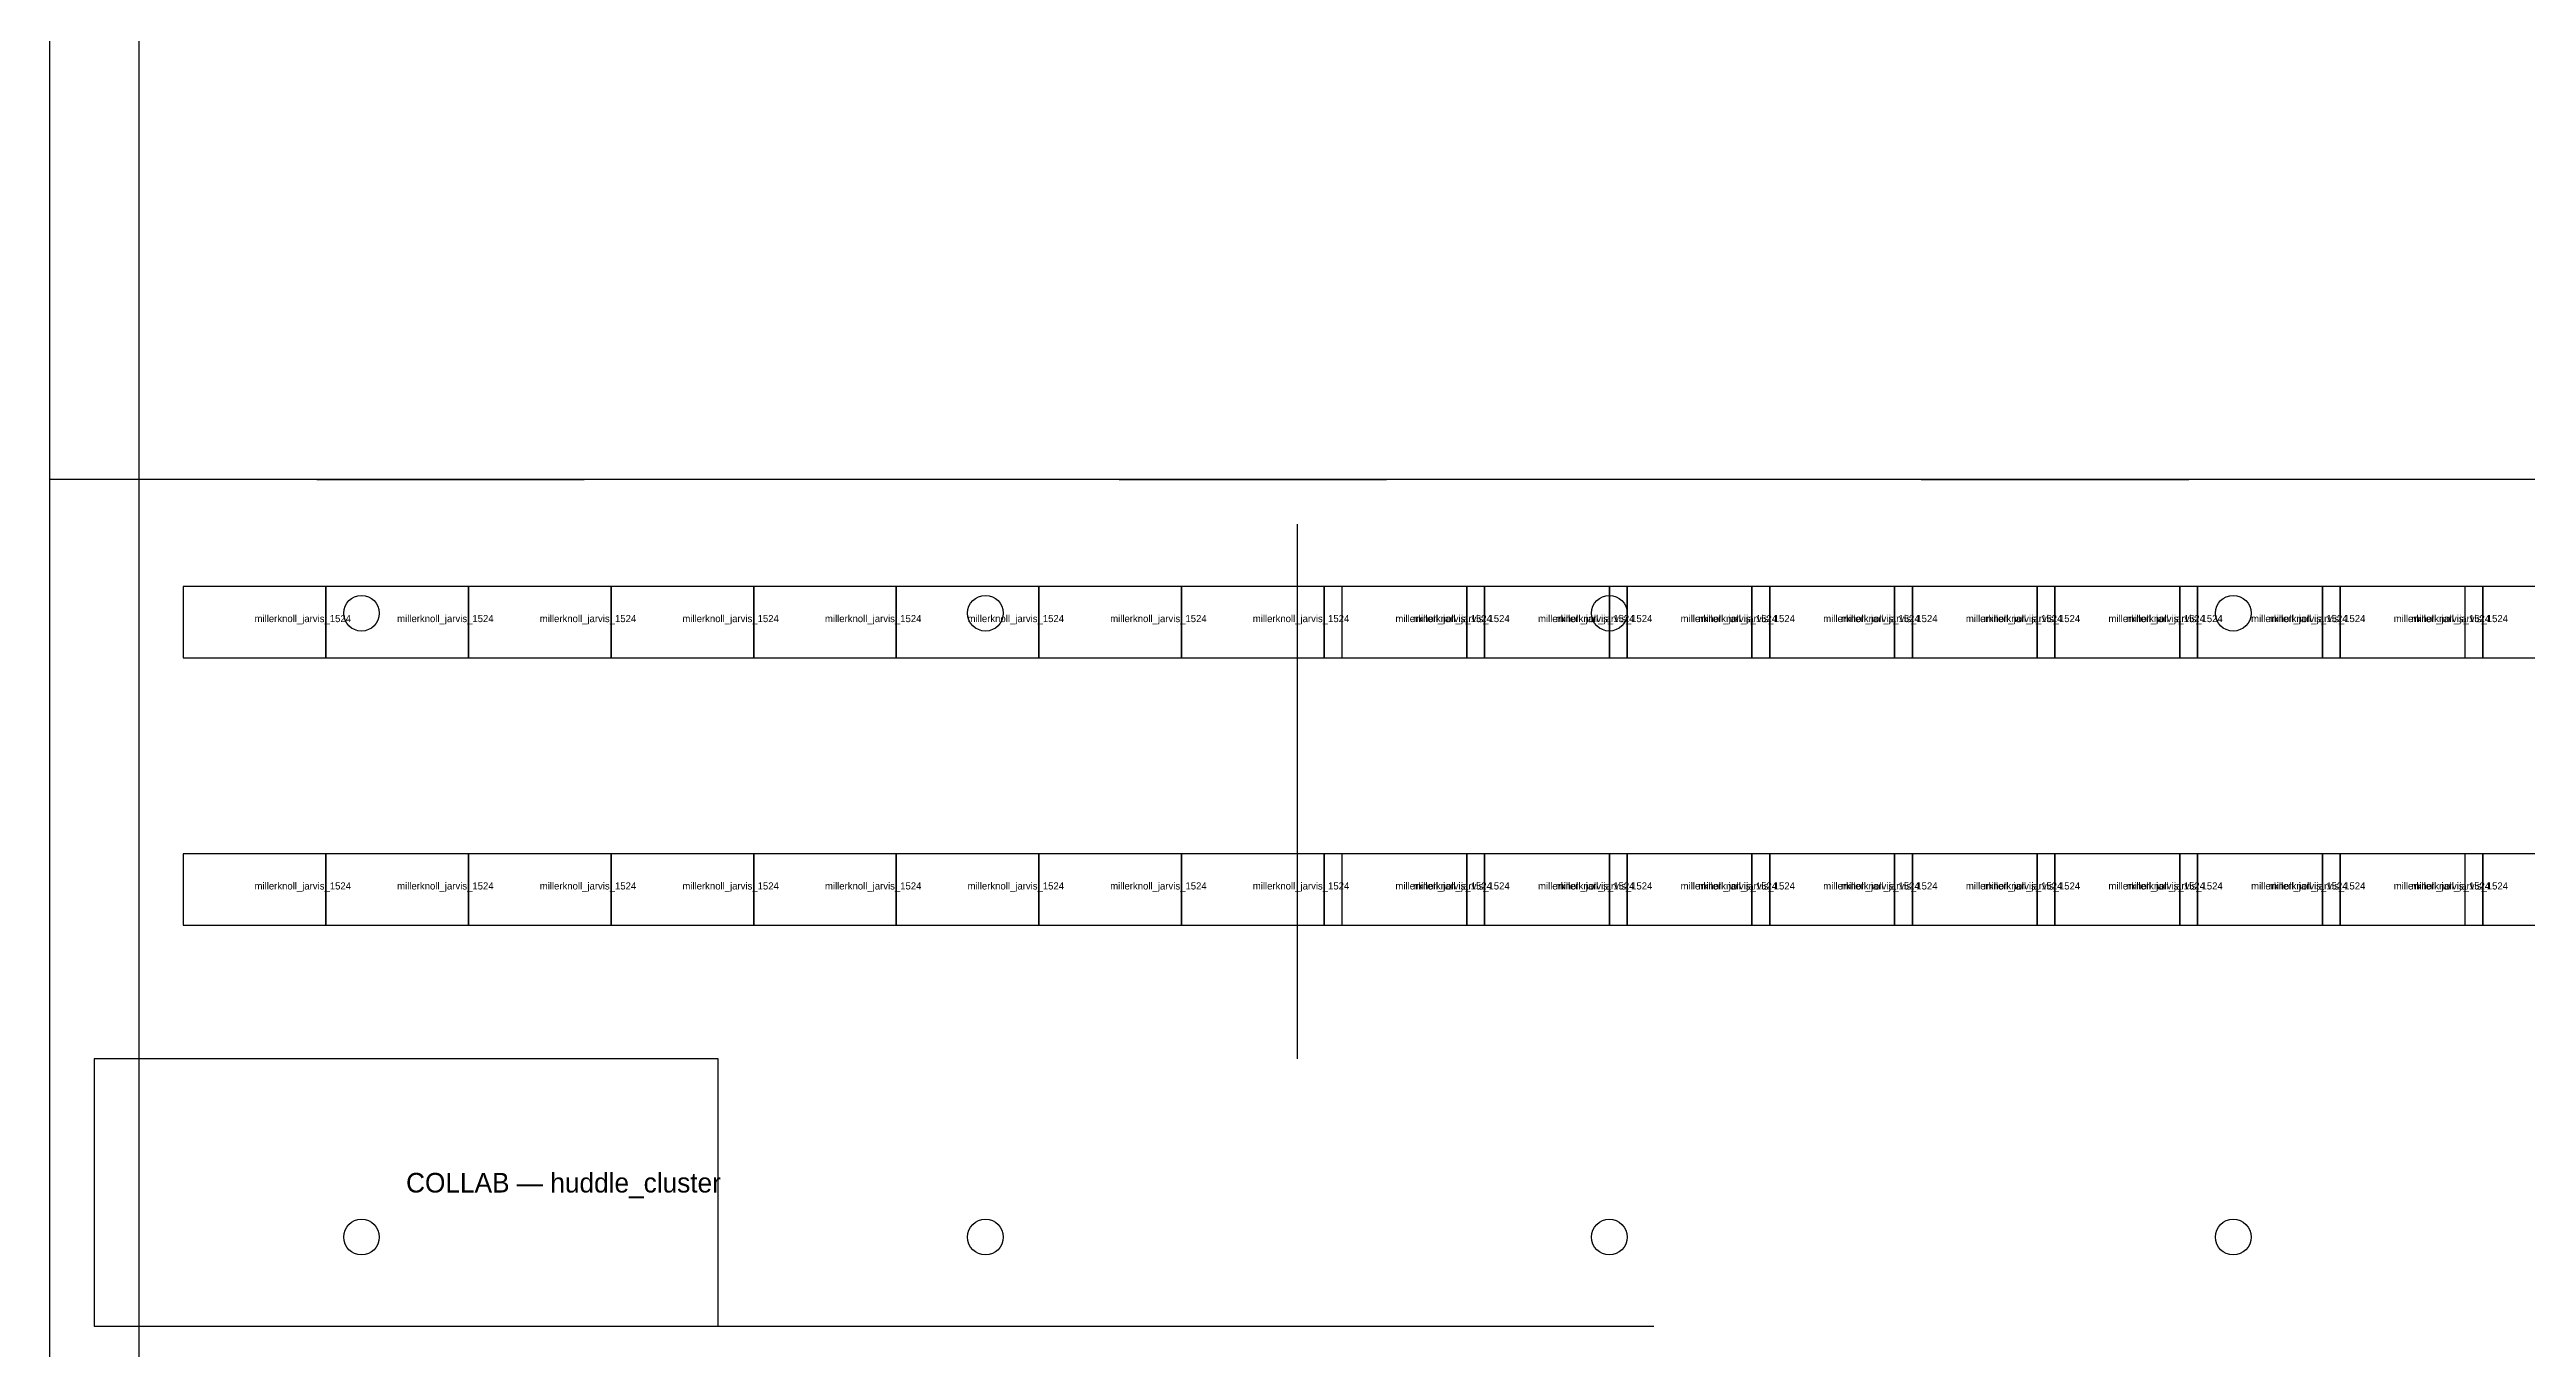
# Model space of a CAD drawing. Header units: metres. Extents: x 0 to 84100, y 0 to 59400.
# Drawn here: x 0 to 27790, y 30250 to 44825 of the extents above; entities that cross this region are included whole.
import ezdxf

# ---------------------------------------------------------------- set-up
doc = ezdxf.new("R2010")
doc.units = ezdxf.units.M
for name, color, linetype in [('AGENCEMENT', 7, 'Continuous'), ('CIRCULATIONS', 8, 'Continuous'), ('CLOISONS', 1, 'Continuous'), ('MOBILIER', 5, 'Continuous')]:
    doc.layers.add(name, color=color, linetype=linetype)

msp = doc.modelspace()

# ---------------------------------------------------------------- linework, layer by layer
at = {"layer": 'AGENCEMENT'}
for p, q in [((3000, 40000), (6000, 40000)), ((12000, 40000), (15000, 40000)), ((21000, 40000), (24000, 40000))]:
    msp.add_line(p, q, dxfattribs=at)
for points in [[(0, 0), (84100, 0), (84100, 59400), (0, 59400)], [(1000, 1000), (83100, 1000), (83100, 58400), (1000, 58400)], [(0, 0), (60000, 0), (60000, 40000), (0, 40000)]]:
    msp.add_lwpolyline(points, close=True, dxfattribs=at)
for centre in [(3500, 38500), (10500, 38500), (17500, 38500), (24500, 38500), (3500, 31500), (10500, 31500), (17500, 31500), (24500, 31500)]:
    msp.add_circle(centre, 200, dxfattribs=at)
at = {"layer": 'CIRCULATIONS'}
msp.add_lwpolyline([(500, 30500), (7500, 30500), (7500, 33500), (500, 33500)], close=True, dxfattribs=at)
at = {"layer": 'CLOISONS'}
for p, q in [((14000, 33500), (14000, 39500)), ((500, 30500), (18000, 30500))]:
    msp.add_line(p, q, dxfattribs=at)
at = {"layer": 'MOBILIER'}
for points in [[(1500, 38000), (3100, 38000), (3100, 38800), (1500, 38800)], [(3100, 38000), (4700, 38000), (4700, 38800), (3100, 38800)], [(4700, 38000), (6300, 38000), (6300, 38800), (4700, 38800)], [(6300, 38000), (7900, 38000), (7900, 38800), (6300, 38800)], [(7900, 38000), (9500, 38000), (9500, 38800), (7900, 38800)], [(9500, 38000), (11100, 38000), (11100, 38800), (9500, 38800)], [(11100, 38000), (12700, 38000), (12700, 38800), (11100, 38800)], [(12700, 38000), (14300, 38000), (14300, 38800), (12700, 38800)], [(14300, 38000), (15900, 38000), (15900, 38800), (14300, 38800)], [(14500, 38000), (16100, 38000), (16100, 38800), (14500, 38800)], [(15900, 38000), (17500, 38000), (17500, 38800), (15900, 38800)], [(16100, 38000), (17700, 38000), (17700, 38800), (16100, 38800)], [(17500, 38000), (19100, 38000), (19100, 38800), (17500, 38800)], [(17700, 38000), (19300, 38000), (19300, 38800), (17700, 38800)], [(19100, 38000), (20700, 38000), (20700, 38800), (19100, 38800)], [(19300, 38000), (20900, 38000), (20900, 38800), (19300, 38800)], [(20700, 38000), (22300, 38000), (22300, 38800), (20700, 38800)], [(20900, 38000), (22500, 38000), (22500, 38800), (20900, 38800)], [(22300, 38000), (23900, 38000), (23900, 38800), (22300, 38800)], [(22500, 38000), (24100, 38000), (24100, 38800), (22500, 38800)], [(23900, 38000), (25500, 38000), (25500, 38800), (23900, 38800)], [(24100, 38000), (25700, 38000), (25700, 38800), (24100, 38800)], [(25500, 38000), (27100, 38000), (27100, 38800), (25500, 38800)], [(25700, 38000), (27300, 38000), (27300, 38800), (25700, 38800)], [(27300, 38000), (28900, 38000), (28900, 38800), (27300, 38800)], [(1500, 35000), (3100, 35000), (3100, 35800), (1500, 35800)], [(3100, 35000), (4700, 35000), (4700, 35800), (3100, 35800)], [(4700, 35000), (6300, 35000), (6300, 35800), (4700, 35800)], [(6300, 35000), (7900, 35000), (7900, 35800), (6300, 35800)], [(7900, 35000), (9500, 35000), (9500, 35800), (7900, 35800)], [(9500, 35000), (11100, 35000), (11100, 35800), (9500, 35800)], [(11100, 35000), (12700, 35000), (12700, 35800), (11100, 35800)], [(12700, 35000), (14300, 35000), (14300, 35800), (12700, 35800)], [(14300, 35000), (15900, 35000), (15900, 35800), (14300, 35800)], [(14500, 35000), (16100, 35000), (16100, 35800), (14500, 35800)], [(15900, 35000), (17500, 35000), (17500, 35800), (15900, 35800)], [(16100, 35000), (17700, 35000), (17700, 35800), (16100, 35800)], [(17500, 35000), (19100, 35000), (19100, 35800), (17500, 35800)], [(17700, 35000), (19300, 35000), (19300, 35800), (17700, 35800)], [(19100, 35000), (20700, 35000), (20700, 35800), (19100, 35800)], [(19300, 35000), (20900, 35000), (20900, 35800), (19300, 35800)], [(20700, 35000), (22300, 35000), (22300, 35800), (20700, 35800)], [(20900, 35000), (22500, 35000), (22500, 35800), (20900, 35800)], [(22300, 35000), (23900, 35000), (23900, 35800), (22300, 35800)], [(22500, 35000), (24100, 35000), (24100, 35800), (22500, 35800)], [(23900, 35000), (25500, 35000), (25500, 35800), (23900, 35800)], [(24100, 35000), (25700, 35000), (25700, 35800), (24100, 35800)], [(25500, 35000), (27100, 35000), (27100, 35800), (25500, 35800)], [(25700, 35000), (27300, 35000), (27300, 35800), (25700, 35800)], [(27300, 35000), (28900, 35000), (28900, 35800), (27300, 35800)]]:
    msp.add_lwpolyline(points, close=True, dxfattribs=at)

# ---------------------------------------------------------------- texts
at = {"layer": 'CIRCULATIONS'}
msp.add_text('COLLAB — huddle_cluster', height=220, dxfattribs=at).set_placement((4000, 32000))
at = {"layer": 'MOBILIER'}
for p in [(2300, 38400), (3900, 38400), (5500, 38400), (7100, 38400), (8700, 38400), (10300, 38400), (11900, 38400), (13500, 38400), (15100, 38400), (15300, 38400), (16700, 38400), (16900, 38400), (18300, 38400), (18500, 38400), (19900, 38400), (20100, 38400), (21500, 38400), (21700, 38400), (23100, 38400), (23300, 38400), (24700, 38400), (24900, 38400), (26300, 38400), (26500, 38400), (2300, 35400), (3900, 35400), (5500, 35400), (7100, 35400), (8700, 35400), (10300, 35400), (11900, 35400), (13500, 35400), (15100, 35400), (15300, 35400), (16700, 35400), (16900, 35400), (18300, 35400), (18500, 35400), (19900, 35400), (20100, 35400), (21500, 35400), (21700, 35400), (23100, 35400), (23300, 35400), (24700, 35400), (24900, 35400), (26300, 35400), (26500, 35400)]:
    msp.add_text('millerknoll_jarvis_1524', height=80, dxfattribs=at).set_placement(p)

doc.saveas('drawing.dxf')
